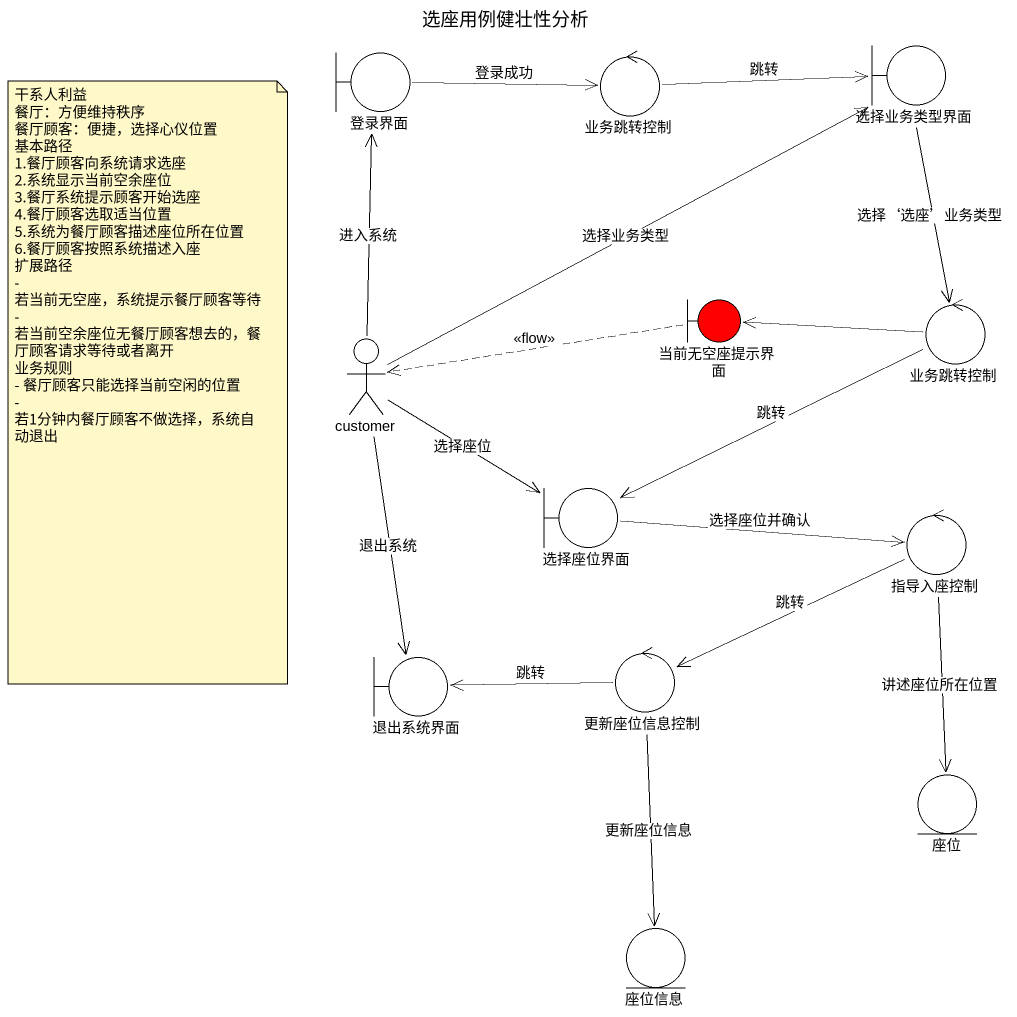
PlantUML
@startuml
title 选座用例健壮性分析
boundary 登录界面
control 业务跳转控制
boundary 选择业务类型界面
boundary 当前无空座提示界面 #FF0000
control "业务跳转控制" as 业务跳转控制_2
actor customer
boundary 选择座位界面
control 指导入座控制
boundary 退出系统界面
control 更新座位信息控制
entity 座位
entity 座位信息
登录界面 -right-> 业务跳转控制 : 登录成功
业务跳转控制 -right-> 选择业务类型界面 : 跳转
选择业务类型界面 --> 业务跳转控制_2 : 选择‘选座’业务类型
当前无空座提示界面 .left.> customer : <<flow>>
业务跳转控制_2 -left-> 当前无空座提示界面
业务跳转控制_2 -left-> 选择座位界面 : 跳转
customer -up-> 登录界面 : 进入系统
customer -right-> 选择业务类型界面 : 选择业务类型
customer -right-> 选择座位界面 : 选择座位
customer --> 退出系统界面 : 退出系统
选择座位界面 -right-> 指导入座控制 : 选择座位并确认
指导入座控制 -left-> 更新座位信息控制 : 跳转
指导入座控制 --> 座位 : 讲述座位所在位置
更新座位信息控制 -left-> 退出系统界面 : 跳转
更新座位信息控制 --> 座位信息 : 更新座位信息
note as N1
  干系人利益
  餐厅：方便维持秩序
  餐厅顾客：便捷，选择心仪位置
  基本路径
  1.餐厅顾客向系统请求选座
  2.系统显示当前空余座位
  3.餐厅系统提示顾客开始选座
  4.餐厅顾客选取适当位置
  5.系统为餐厅顾客描述座位所在位置
  6.餐厅顾客按照系统描述入座
  扩展路径
  - 若当前无空座，系统提示餐厅顾客等待
  - 若当前空余座位无餐厅顾客想去的，餐厅顾客请求等待或者离开
  业务规则
  - 餐厅顾客只能选择当前空闲的位置
  - 若1分钟内餐厅顾客不做选择，系统自动退出
end note
@enduml
